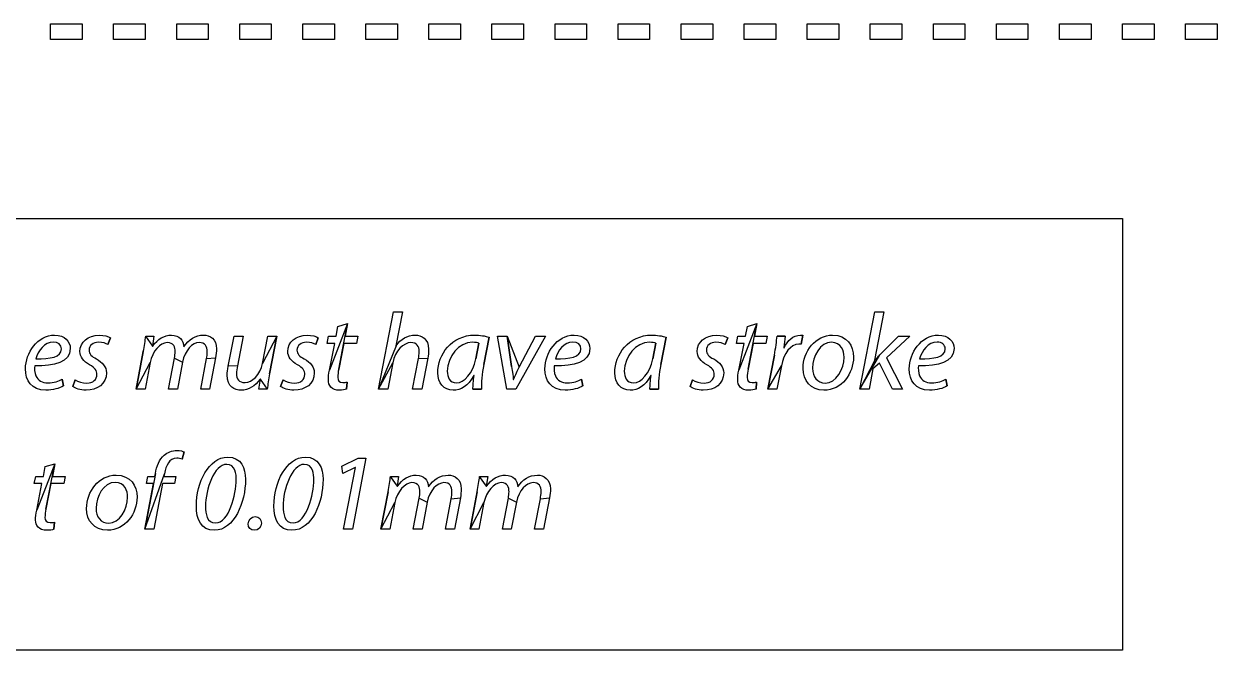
# Model space of a CAD drawing. Extents: x 1 to 901, y -2 to 434.
# Drawn here: x 597.4 to 720.4, y 294 to 358.6 of the extents above; entities that cross this region are included whole.
import ezdxf

# ---------------------------------------------------------------- set-up
doc = ezdxf.new("R2010")
doc.units = 0
doc.layers.add('Design_Template', color=7, linetype='CONTINUOUS')

msp = doc.modelspace()

# ---------------------------------------------------------------- linework, layer by layer
at = {"layer": 'Design_Template', "color": 7}
for points in [[(603.438434, 356.95647), (600.190189, 356.95647), (600.190189, 358.560889), (603.438434, 358.560889), (603.438434, 356.95647), (603.438434, 356.95647), (603.438434, 356.95647)], [(609.934925, 356.95647), (606.68668, 356.95647), (606.68668, 358.560889), (609.934925, 358.560889), (609.934925, 356.95647), (609.934925, 356.95647), (609.934925, 356.95647)], [(616.431416, 356.95647), (613.18317, 356.95647), (613.18317, 358.560889), (616.431416, 358.560889), (616.431416, 356.95647), (616.431416, 356.95647), (616.431416, 356.95647)], [(622.927907, 356.95647), (619.679661, 356.95647), (619.679661, 358.560889), (622.927907, 358.560889), (622.927907, 356.95647), (622.927907, 356.95647), (622.927907, 356.95647)], [(629.424398, 356.95647), (626.176152, 356.95647), (626.176152, 358.560889), (629.424398, 358.560889), (629.424398, 356.95647), (629.424398, 356.95647), (629.424398, 356.95647)], [(635.920889, 356.95647), (632.672643, 356.95647), (632.672643, 358.560889), (635.920889, 358.560889), (635.920889, 356.95647), (635.920889, 356.95647), (635.920889, 356.95647)], [(642.417379, 356.95647), (639.169134, 356.95647), (639.169134, 358.560889), (642.417379, 358.560889), (642.417379, 356.95647), (642.417379, 356.95647), (642.417379, 356.95647)], [(648.91387, 356.95647), (645.665625, 356.95647), (645.665625, 358.560889), (648.91387, 358.560889), (648.91387, 356.95647), (648.91387, 356.95647), (648.91387, 356.95647)], [(655.410361, 356.95647), (652.162116, 356.95647), (652.162116, 358.560889), (655.410361, 358.560889), (655.410361, 356.95647), (655.410361, 356.95647), (655.410361, 356.95647)], [(661.906852, 356.95647), (658.658607, 356.95647), (658.658607, 358.560889), (661.906852, 358.560889), (661.906852, 356.95647), (661.906852, 356.95647), (661.906852, 356.95647)], [(668.403343, 356.95647), (665.155098, 356.95647), (665.155098, 358.560889), (668.403343, 358.560889), (668.403343, 356.95647), (668.403343, 356.95647), (668.403343, 356.95647)], [(674.899834, 356.95647), (671.651588, 356.95647), (671.651588, 358.560889), (674.899834, 358.560889), (674.899834, 356.95647), (674.899834, 356.95647), (674.899834, 356.95647)], [(681.396325, 356.95647), (678.148079, 356.95647), (678.148079, 358.560889), (681.396325, 358.560889), (681.396325, 356.95647), (681.396325, 356.95647), (681.396325, 356.95647)], [(687.892816, 356.95647), (684.64457, 356.95647), (684.64457, 358.560889), (687.892816, 358.560889), (687.892816, 356.95647), (687.892816, 356.95647), (687.892816, 356.95647)], [(694.389306, 356.95647), (691.141061, 356.95647), (691.141061, 358.560889), (694.389306, 358.560889), (694.389306, 356.95647), (694.389306, 356.95647), (694.389306, 356.95647)], [(700.885797, 356.95647), (697.637552, 356.95647), (697.637552, 358.560889), (700.885797, 358.560889), (700.885797, 356.95647), (700.885797, 356.95647), (700.885797, 356.95647)], [(707.382288, 356.95647), (704.134043, 356.95647), (704.134043, 358.560889), (707.382288, 358.560889), (707.382288, 356.95647), (707.382288, 356.95647), (707.382288, 356.95647)], [(713.878779, 356.95647), (710.630534, 356.95647), (710.630534, 358.560889), (713.878779, 358.560889), (713.878779, 356.95647), (713.878779, 356.95647), (713.878779, 356.95647)], [(720.37527, 356.95647), (717.127025, 356.95647), (717.127025, 358.560889), (720.37527, 358.560889), (720.37527, 356.95647), (720.37527, 356.95647), (720.37527, 356.95647)], [(559.18109, 338.505642), (710.63053, 338.505642), (710.63053, 293.983013), (559.18109, 293.983013), (559.18109, 338.505642)], [(633.978438, 320.905174), (635.514046, 328.883147), (636.459285, 328.883147), (635.77553, 325.377492), (635.797455, 325.377492)], [(683.579146, 320.905174), (685.103385, 328.883147), (686.047, 328.883147), (685.081459, 323.882976), (685.103385, 323.882976)], [(628.920108, 322.859356), (629.465813, 325.612539), (628.670805, 325.612539), (628.8186, 326.343352), (629.603863, 326.343352), (629.797134, 327.343707), (630.785413, 327.646943), (630.785413, 327.646943), (630.785413, 327.646943)], [(630.785413, 327.646943), (630.534486, 326.343352), (631.854085, 326.343352), (631.704666, 325.612539), (630.385066, 325.612539), (629.87428, 322.971666)], [(671.09695, 322.859356), (671.642656, 325.612539), (670.846836, 325.612539), (670.996255, 326.343352), (671.781518, 326.343352), (671.973165, 327.343707), (672.962255, 327.646943), (672.962255, 327.646943), (672.962255, 327.646943)], [(672.962255, 327.646943), (672.711328, 326.343352), (674.030928, 326.343352), (673.881509, 325.612539), (672.561909, 325.612539), (672.051123, 322.971666)], [(606.352922, 326.19735), (606.093063, 325.489801)], [(609.992581, 326.344154), (610.821696, 326.344154), (610.672277, 325.321337), (610.707195, 325.321337)], [(618.494864, 323.26367), (619.086857, 326.34255), (620.030472, 326.34255), (619.449848, 323.308594)], [(622.020834, 323.555674), (622.555171, 326.34255), (623.498786, 326.343352), (623.498786, 326.343352), (623.498786, 326.343352), (623.498786, 326.343352)], [(623.498786, 326.343352), (622.75981, 322.488735)], [(627.771041, 326.19735), (627.511181, 325.489801)], [(645.370035, 326.254307), (644.81296, 323.422507)], [(648.475357, 323.174625), (650.157948, 326.343352), (651.191702, 326.343352), (648.131855, 320.904372), (647.199609, 320.904372), (646.243, 326.343352), (647.212602, 326.343352), (647.212602, 326.343352), (647.212602, 326.343352)], [(647.212602, 326.343352), (647.690094, 323.24201)], [(663.606496, 326.254307), (663.047798, 323.422507)], [(669.948696, 326.19735), (669.687212, 325.488999)], [(675.042757, 326.344154), (675.871871, 326.344154)], [(677.701446, 326.445233), (677.518732, 325.524296)], [(685.615796, 324.434093), (687.560682, 326.344154), (688.723554, 326.344154), (686.323913, 324.107594), (687.971586, 320.905174), (686.924838, 320.905174), (685.605239, 323.590971), (684.911738, 322.972468), (684.513828, 320.904372), (683.579146, 320.905174), (683.579146, 320.905174), (683.579146, 320.905174), (683.579146, 320.905174)], [(601.306773, 325.039762), (601.306773, 325.051795), (601.306773, 325.051795), (601.306773, 325.051795)], [(609.002679, 320.905174), (609.74003, 324.759791)], [(643.996839, 324.005714), (644.314355, 325.646232), (644.314355, 325.646232), (644.314355, 325.646232)], [(654.829737, 325.039762), (654.829737, 325.051795), (654.829737, 325.051795), (654.829737, 325.051795)], [(662.232489, 324.005714), (662.550817, 325.646232), (662.550817, 325.646232), (662.550817, 325.646232)], [(675.722452, 325.164104), (675.757371, 325.164104)], [(692.357529, 325.039762), (692.357529, 325.051795), (692.357529, 325.051795)], [(610.437591, 323.637499), (609.92518, 320.906778), (609.003491, 320.906778), (609.003491, 320.905174), (609.002679, 320.905174), (609.002679, 320.905174), (609.002679, 320.905174)], [(613.782472, 323.692852), (613.248135, 320.905976), (612.337815, 320.905976), (612.951733, 324.097165)], [(617.191505, 324.119627), (616.577587, 320.905976), (615.655897, 320.905976), (616.24789, 324.041011)], [(635.434464, 323.623862), (634.922053, 320.904372), (633.978438, 320.905174), (633.978438, 320.905174), (633.978438, 320.905174), (633.978438, 320.905174)], [(639.04164, 324.085132), (638.426098, 320.905174), (637.482483, 320.905174), (638.098025, 324.040209)], [(674.086148, 320.905174), (674.756911, 324.411632)], [(682.910819, 324.197442), (682.910819, 324.197442)], [(643.825494, 322.309843), (643.801944, 322.309843)], [(662.060332, 322.309843), (662.038406, 322.309843)], [(675.480458, 323.298967), (675.024891, 320.905976), (674.086148, 320.905174), (674.086148, 320.905174), (674.086148, 320.905174)], [(678.69216, 323.050282), (678.69216, 323.050282)], [(601.374986, 321.915958), (601.513037, 321.21964), (601.513037, 321.21964), (601.513037, 321.21964)], [(602.472893, 321.164287), (602.737625, 321.848572), (602.737625, 321.848572), (602.737625, 321.848572)], [(622.508883, 320.904372), (621.655407, 320.904372), (621.804826, 321.927189), (621.781276, 321.927189)], [(623.891012, 321.164287), (624.155744, 321.848572), (624.155744, 321.848572), (624.155744, 321.848572)], [(630.739125, 321.622349), (630.692838, 320.881108)], [(644.573402, 320.905174), (643.700436, 320.905174), (643.700436, 320.905174), (643.700436, 320.905174)], [(647.859815, 321.904727), (647.894733, 321.904727)], [(654.89795, 321.915958), (655.036001, 321.21964), (655.036001, 321.21964), (655.036001, 321.21964)], [(662.80824, 320.905174), (661.935274, 320.905174), (661.935274, 320.905174), (661.935274, 320.905174)], [(666.068667, 321.163485), (666.333399, 321.848572), (666.333399, 321.848572), (666.333399, 321.848572)], [(672.915968, 321.622349), (672.86968, 320.881108)], [(692.425742, 321.915958), (692.562168, 321.21964), (692.562168, 321.21964), (692.562168, 321.21964)], [(613.945696, 314.421716), (613.741057, 313.679673)], [(631.590977, 312.824517), (631.570676, 312.824517), (630.306296, 312.195585), (630.203165, 312.936827), (631.88738, 313.768718), (632.682388, 313.768718), (631.283206, 306.4646), (630.361516, 306.4646), (631.590977, 312.824517), (631.590977, 312.824517), (631.590977, 312.824517)], [(598.757712, 308.419585), (599.303418, 311.172768), (598.507598, 311.172768), (598.657017, 311.903581), (599.44228, 311.903581), (599.635551, 312.903936), (600.623017, 313.207171), (600.623017, 313.207171), (600.623017, 313.207171)], [(600.623017, 313.207171), (600.37209, 311.903581), (601.69169, 311.903581), (601.542271, 311.172768), (600.222671, 311.172768), (599.711885, 308.531894)], [(609.887825, 306.465402), (610.785153, 311.162339), (610.057546, 311.162339), (610.193973, 311.904383), (610.932948, 311.904383), (610.988169, 312.185156)], [(611.909858, 312.162694), (611.863571, 311.904383), (613.091408, 311.904383), (612.943612, 311.162339), (611.72552, 311.162339), (610.816824, 306.465402), (609.887825, 306.465402), (609.887825, 306.465402)], [(620.27003, 311.599543), (620.27003, 311.599543), (620.27003, 311.599543)], [(628.262338, 311.599543), (628.262338, 311.599543), (628.262338, 311.599543)], [(635.206275, 311.904383), (636.035389, 311.904383), (635.88597, 310.881566), (635.920889, 310.881566)], [(644.392313, 311.904383), (645.221427, 311.904383), (645.072008, 310.881566), (645.106927, 310.881566)], [(634.216372, 306.465402), (634.955348, 310.320019)], [(643.40241, 306.465402), (644.141386, 310.320019)], [(604.875783, 308.610511), (604.875783, 308.610511)], [(609.094442, 309.75767), (609.094442, 309.75767)], [(616.152067, 308.803041), (616.152067, 308.803041)], [(624.144375, 308.803041), (624.144375, 308.803041)], [(635.650472, 309.197728), (635.138061, 306.467007), (634.216372, 306.467007), (634.216372, 306.465402), (634.216372, 306.465402), (634.216372, 306.465402)], [(638.995353, 309.253081), (638.461016, 306.466205), (637.550696, 306.466205), (638.166238, 309.657394)], [(642.406823, 309.679856), (641.79128, 306.466205), (640.86959, 306.466205), (641.461583, 309.601239)], [(644.838946, 309.197728), (644.326536, 306.467007), (643.403222, 306.467007), (643.403222, 306.465402), (643.40241, 306.465402), (643.40241, 306.465402), (643.40241, 306.465402)], [(648.182203, 309.253081), (647.649491, 306.466205), (646.73917, 306.466205), (647.353088, 309.657394)], [(651.591237, 309.679856), (650.977318, 306.466205), (650.055629, 306.466205), (650.647621, 309.601239)], [(600.57673, 307.182578), (600.530442, 306.441336)], [(621.177102, 306.341862), (621.165734, 306.341862), (621.165734, 306.341862), (621.165734, 306.341862)]]:
    msp.add_lwpolyline(points, close=True, dxfattribs=at)
for points in [[(597.600525, 322.972468), (597.600525, 324.612986), (598.829986, 326.466892), (600.602716, 326.466892)], [(600.602716, 326.466892), (601.649463, 326.466892), (602.217094, 325.849191), (602.217094, 325.073454)], [(603.214305, 324.78145), (603.214305, 325.736882), (604.04342, 326.466892), (605.204668, 326.466892)], [(605.204668, 326.466892), (605.704085, 326.466892), (606.148283, 326.332121), (606.352922, 326.19735)], [(609.74003, 324.759791), (609.856155, 325.366261), (609.933301, 325.894917), (609.992581, 326.344154)], [(610.707195, 325.321337), (611.219606, 326.07381), (611.912294, 326.467695), (612.640713, 326.467695)], [(612.640713, 326.467695), (613.482821, 326.467695), (613.880731, 325.939841), (613.925395, 325.253952)], [(613.925395, 325.253952), (614.41588, 326.040117), (615.121561, 326.456464), (615.950676, 326.467695)], [(615.950676, 326.467695), (616.588144, 326.467695), (617.281644, 326.063381), (617.281644, 325.040564)], [(624.632424, 324.78145), (624.632424, 325.736882), (625.461538, 326.466892), (626.622786, 326.466892)], [(626.622786, 326.466892), (627.122204, 326.466892), (627.566401, 326.332121), (627.771041, 326.19735)], [(635.797455, 325.377492), (636.263578, 326.040117), (636.934341, 326.466892), (637.765892, 326.466892)], [(637.765892, 326.466892), (638.391991, 326.466892), (639.131779, 326.085041), (639.131779, 325.006069)], [(640.082703, 322.579385), (640.082703, 324.467786), (641.492442, 326.467695), (643.893707, 326.467695)], [(643.893707, 326.467695), (644.417487, 326.467695), (644.99405, 326.377847), (645.370035, 326.254307)], [(651.121865, 322.972468), (651.121865, 324.612986), (652.35295, 326.466892), (654.12568, 326.466892)], [(654.12568, 326.466892), (655.172427, 326.466892), (655.740058, 325.849191), (655.740058, 325.073454)], [(658.319165, 322.579385), (658.319165, 324.467786), (659.728903, 326.467695), (662.128545, 326.467695)], [(662.128545, 326.467695), (662.652324, 326.467695), (663.230512, 326.377847), (663.606496, 326.254307)], [(666.810079, 324.78145), (666.810079, 325.736882), (667.639193, 326.466892), (668.800441, 326.466892)], [(668.800441, 326.466892), (669.301483, 326.466892), (669.744056, 326.332121), (669.948696, 326.19735)], [(674.756911, 324.411632), (674.893337, 325.11918), (674.9851, 325.838762), (675.042757, 326.344154)], [(675.871871, 326.344154), (675.825584, 325.9615), (675.781732, 325.579649), (675.722452, 325.164104)], [(675.757371, 325.164104), (676.111429, 325.905346), (676.700986, 326.467695), (677.439962, 326.467695)], [(677.439962, 326.467695), (677.519544, 326.467695), (677.633232, 326.456464), (677.701446, 326.445233)], [(677.713626, 323.018194), (677.713626, 324.805516), (678.978006, 326.467695), (680.762105, 326.467695)], [(680.762105, 326.467695), (682.251425, 326.467695), (682.910819, 325.354228), (682.910819, 324.197442)], [(688.649657, 322.972468), (688.649657, 324.612986), (689.879118, 326.466892), (691.651848, 326.466892)], [(691.651848, 326.466892), (692.698595, 326.466892), (693.26785, 325.849191), (693.26785, 325.073454)], [(602.217094, 325.073454), (602.217094, 323.646324), (600.591347, 323.264472), (598.554697, 323.298165)], [(600.46629, 325.736882), (599.568962, 325.736882), (598.895763, 324.871298), (598.669198, 324.016945)], [(598.669198, 324.016945), (600.147149, 324.005714), (601.306773, 324.196639), (601.306773, 325.039762)], [(601.306773, 325.051795), (601.306773, 325.489801), (600.965707, 325.736882), (600.46629, 325.736882)], [(604.204208, 323.399243), (603.568364, 323.747402), (603.214305, 324.230332), (603.214305, 324.78145)], [(605.136454, 325.736882), (604.567199, 325.736882), (604.157921, 325.387921), (604.157921, 324.916221)], [(604.157921, 324.916221), (604.157921, 324.523139), (604.419404, 324.276058), (604.909889, 324.006516)], [(606.093063, 325.489801), (605.899792, 325.602111), (605.545733, 325.736882), (605.136454, 325.736882)], [(612.201388, 325.693562), (611.506264, 325.693562), (610.653599, 324.794286), (610.437591, 323.637499)], [(613.019946, 324.760593), (613.019946, 325.221061), (612.896513, 325.693562), (612.201388, 325.693562)], [(612.951733, 324.097165), (612.999645, 324.333015), (613.019946, 324.547205), (613.019946, 324.760593)], [(615.498357, 325.69276), (614.814602, 325.69276), (614.009037, 324.906595), (613.782472, 323.692852)], [(616.327472, 324.74856), (616.327472, 325.321337), (616.111464, 325.69276), (615.498357, 325.69276)], [(616.24789, 324.041011), (616.294178, 324.243168), (616.327472, 324.524743), (616.327472, 324.74856)], [(617.281644, 325.040564), (617.281644, 324.782252), (617.24835, 324.42206), (617.191505, 324.119627)], [(625.622326, 323.399243), (624.986482, 323.747402), (624.632424, 324.230332), (624.632424, 324.78145)], [(626.554573, 325.736882), (625.985318, 325.736882), (625.576039, 325.387921), (625.576039, 324.916221)], [(625.576039, 324.916221), (625.576039, 324.523139), (625.837523, 324.276058), (626.328008, 324.006516)], [(627.511181, 325.489801), (627.31791, 325.602111), (626.963852, 325.736882), (626.554573, 325.736882)], [(637.311138, 325.691958), (636.584343, 325.691958), (635.663465, 324.848836), (635.434464, 323.623862)], [(638.166238, 324.792681), (638.166238, 325.298073), (637.92668, 325.691958), (637.311138, 325.691958)], [(638.098025, 324.040209), (638.13132, 324.242365), (638.166238, 324.489446), (638.166238, 324.792681)], [(639.131779, 325.006069), (639.131779, 324.714065), (639.096861, 324.365906), (639.04164, 324.085132)], [(643.655773, 325.724849), (642.233041, 325.724849), (641.071794, 324.252794), (641.061237, 322.747047)], [(644.314355, 325.646232), (644.177928, 325.679925), (643.973289, 325.724849), (643.655773, 325.724849)], [(655.740058, 325.073454), (655.740058, 323.646324), (654.114311, 323.264472), (652.076037, 323.298165)], [(653.989254, 325.736882), (653.091926, 325.736882), (652.418727, 324.871298), (652.192162, 324.016945)], [(652.192162, 324.016945), (653.670114, 324.005714), (654.829737, 324.196639), (654.829737, 325.039762)], [(654.829737, 325.051795), (654.829737, 325.489801), (654.488672, 325.736882), (653.989254, 325.736882)], [(661.891423, 325.724849), (660.470316, 325.724849), (659.307444, 324.252794), (659.298511, 322.747047)], [(662.550817, 325.646232), (662.412766, 325.679925), (662.208127, 325.724849), (661.891423, 325.724849)], [(667.799981, 323.399243), (667.164137, 323.747402), (666.810079, 324.230332), (666.810079, 324.78145)], [(668.732228, 325.73608), (668.162973, 325.73608), (667.753694, 325.387118), (667.753694, 324.915419)], [(667.753694, 324.915419), (667.753694, 324.522337), (668.015178, 324.275256), (668.505663, 324.005714)], [(669.687212, 325.488999), (669.495565, 325.601308), (669.141507, 325.73608), (668.732228, 325.73608)], [(677.266181, 325.546758), (676.447623, 325.546758), (675.720016, 324.568865), (675.480458, 323.298967)], [(677.518732, 325.524296), (677.461887, 325.535527), (677.369312, 325.546758), (677.266181, 325.546758)], [(680.658973, 325.724849), (679.4758, 325.724849), (678.679979, 324.299322), (678.69216, 323.050282)], [(681.945278, 324.20787), (681.945278, 324.837605), (681.6505, 325.724849), (680.658973, 325.724849)], [(693.26785, 325.073454), (693.26785, 323.646324), (691.640479, 323.264472), (689.603829, 323.298165)], [(691.515421, 325.736882), (690.618906, 325.736882), (689.946519, 324.871298), (689.71833, 324.016945)], [(689.71833, 324.016945), (691.196281, 324.005714), (692.357529, 324.196639), (692.357529, 325.039762)], [(692.357529, 325.051795), (692.357529, 325.489801), (692.016463, 325.736882), (691.515421, 325.736882)], [(604.965922, 322.398888), (604.965922, 322.826466), (604.774275, 323.083975), (604.204208, 323.399243)], [(604.909889, 324.006516), (605.523808, 323.657555), (605.943643, 323.186658), (605.943643, 322.579385)], [(620.235111, 321.566997), (620.918867, 321.566997), (621.794269, 322.353162), (622.020834, 323.555674)], [(626.38404, 322.398888), (626.38404, 322.826466), (626.192393, 323.083975), (625.622326, 323.399243)], [(626.328008, 324.006516), (626.941926, 323.657555), (627.361762, 323.186658), (627.361762, 322.579385)], [(642.006476, 321.544535), (642.790116, 321.544535), (643.723986, 322.556121), (643.996839, 324.005714)], [(644.81296, 323.422507), (644.630247, 322.478307), (644.551477, 321.512446), (644.573402, 320.905174)], [(660.242126, 321.544535), (661.02739, 321.544535), (661.959636, 322.556121), (662.232489, 324.005714)], [(663.047798, 323.422507), (662.865084, 322.478307), (662.786315, 321.512446), (662.80824, 320.905174)], [(668.561695, 322.398888), (668.561695, 322.826466), (668.370048, 323.083975), (667.799981, 323.399243)], [(668.505663, 324.005714), (669.119581, 323.656752), (669.539417, 323.185855), (669.539417, 322.578583)], [(682.910819, 324.197442), (682.910819, 322.52323), (681.70572, 320.781634), (679.862341, 320.781634)], [(679.989834, 321.522073), (681.103171, 321.522073), (681.945278, 322.937973), (681.945278, 324.20787)], [(685.103385, 323.882976), (685.27473, 324.073901), (685.479369, 324.276058), (685.615796, 324.434093)], [(599.694019, 320.781634), (598.236369, 320.781634), (597.600525, 321.770758), (597.600525, 322.972468)], [(598.554697, 323.298165), (598.50841, 323.062315), (598.541704, 322.556923), (598.669198, 322.264117)], [(598.669198, 322.264117), (598.885206, 321.781187), (599.328592, 321.534106), (599.898659, 321.534106)], [(605.943643, 322.579385), (605.943643, 321.433028), (604.998404, 320.781634), (603.83878, 320.781634)], [(603.920799, 321.511644), (604.556643, 321.511644), (604.965922, 321.915958), (604.965922, 322.398888)], [(618.391732, 322.353964), (618.391732, 322.612276), (618.426651, 322.90428), (618.494864, 323.26367)], [(619.836389, 320.780831), (619.130708, 320.780831), (618.391732, 321.117759), (618.391732, 322.353964)], [(619.449848, 323.308594), (619.381635, 323.005358), (619.346716, 322.747047), (619.346716, 322.510395)], [(619.346716, 322.510395), (619.346716, 321.948848), (619.586274, 321.566997), (620.235111, 321.566997)], [(622.75981, 322.488735), (622.645309, 321.882265), (622.568164, 321.353609), (622.508883, 320.904372)], [(627.361762, 322.579385), (627.361762, 321.433028), (626.416522, 320.781634), (625.256899, 320.781634)], [(625.338917, 321.511644), (625.974761, 321.511644), (626.38404, 321.915958), (626.38404, 322.398888)], [(628.805607, 321.836539), (628.805607, 322.151005), (628.838901, 322.466274), (628.920108, 322.859356)], [(629.87428, 322.971666), (629.817435, 322.66843), (629.771148, 322.386855), (629.771148, 322.106081)], [(629.771148, 322.106081), (629.771148, 321.780384), (629.9295, 321.577425), (630.294927, 321.577425)], [(641.663786, 320.781634), (640.696621, 320.781634), (640.082703, 321.546139), (640.082703, 322.579385)], [(641.061237, 322.747047), (641.061237, 322.140576), (641.278869, 321.544535), (642.006476, 321.544535)], [(643.801944, 322.309843), (643.199395, 321.185947), (642.44905, 320.781634), (641.663786, 320.781634)], [(643.700436, 320.905174), (643.700436, 321.230871), (643.757281, 321.748296), (643.825494, 322.309843)], [(647.690094, 323.24201), (647.769676, 322.623507), (647.837889, 322.207962), (647.859815, 321.904727)], [(647.894733, 321.904727), (648.009234, 322.196731), (648.156217, 322.556121), (648.475357, 323.174625)], [(653.215359, 320.781634), (651.759333, 320.781634), (651.121865, 321.770758), (651.121865, 322.972468)], [(652.076037, 323.298165), (652.02975, 323.062315), (652.064668, 322.556923), (652.192162, 322.264117)], [(652.192162, 322.264117), (652.40817, 321.781187), (652.851556, 321.534106), (653.419999, 321.534106)], [(659.898624, 320.781634), (658.933083, 320.781634), (658.319165, 321.546139), (658.319165, 322.579385)], [(659.298511, 322.747047), (659.298511, 322.140576), (659.516143, 321.544535), (660.242126, 321.544535)], [(662.038406, 322.309843), (661.435856, 321.185947), (660.683888, 320.781634), (659.898624, 320.781634)], [(661.935274, 320.905174), (661.935274, 321.230871), (661.992119, 321.748296), (662.060332, 322.309843)], [(669.539417, 322.578583), (669.539417, 321.432225), (668.595801, 320.780831), (667.434554, 320.780831)], [(667.516572, 321.511644), (668.152416, 321.511644), (668.561695, 321.915958), (668.561695, 322.398888)], [(670.980826, 321.836539), (670.980826, 322.151005), (671.01412, 322.466274), (671.09695, 322.859356)], [(672.051123, 322.971666), (671.994278, 322.66843), (671.947991, 322.386855), (671.947991, 322.106081)], [(671.947991, 322.106081), (671.947991, 321.780384), (672.106343, 321.577425), (672.47177, 321.577425)], [(679.862341, 320.781634), (678.485897, 320.781634), (677.713626, 321.79322), (677.713626, 323.018194)], [(678.69216, 323.050282), (678.69216, 322.163038), (679.182645, 321.522073), (679.989834, 321.522073)], [(690.743151, 320.781634), (689.287125, 320.781634), (688.649657, 321.770758), (688.649657, 322.972468)], [(689.603829, 323.298165), (689.557541, 323.062315), (689.590836, 322.556923), (689.71833, 322.264117)], [(689.71833, 322.264117), (689.935962, 321.781187), (690.377723, 321.534106), (690.94779, 321.534106)], [(601.513037, 321.21964), (601.102134, 320.98379), (600.431371, 320.781634), (599.694019, 320.781634)], [(599.898659, 321.534106), (600.547496, 321.534106), (601.03392, 321.736263), (601.374986, 321.915958)], [(603.83878, 320.781634), (603.246788, 320.792864), (602.72382, 320.972559), (602.472893, 321.164287)], [(602.737625, 321.848572), (602.999109, 321.691339), (603.476601, 321.511644), (603.920799, 321.511644)], [(621.781276, 321.927189), (621.292415, 321.218838), (620.564808, 320.780831), (619.836389, 320.780831)], [(625.256899, 320.781634), (624.664906, 320.792864), (624.141939, 320.972559), (623.891012, 321.164287)], [(624.155744, 321.848572), (624.417227, 321.691339), (624.894719, 321.511644), (625.338917, 321.511644)], [(629.965231, 320.780029), (629.124747, 320.780029), (628.805607, 321.285421), (628.805607, 321.836539)], [(630.692838, 320.881108), (630.521493, 320.824953), (630.237271, 320.780029), (629.965231, 320.780029)], [(630.294927, 321.577425), (630.453279, 321.577425), (630.615692, 321.588656), (630.739125, 321.622349)], [(655.036001, 321.21964), (654.625098, 320.98379), (653.954335, 320.781634), (653.215359, 320.781634)], [(653.419999, 321.534106), (654.068836, 321.534106), (654.556885, 321.736263), (654.89795, 321.915958)], [(667.434554, 320.780831), (666.841749, 320.792062), (666.319593, 320.971757), (666.068667, 321.163485)], [(666.333399, 321.848572), (666.594882, 321.691339), (667.072374, 321.511644), (667.516572, 321.511644)], [(672.142073, 320.780029), (671.30159, 320.780029), (670.980826, 321.285421), (670.980826, 321.836539)], [(672.86968, 320.881108), (672.698335, 320.824953), (672.414114, 320.780029), (672.142073, 320.780029)], [(672.47177, 321.577425), (672.630122, 321.577425), (672.792535, 321.588656), (672.915968, 321.622349)], [(692.562168, 321.21964), (692.152889, 320.98379), (691.482127, 320.781634), (690.743151, 320.781634)], [(690.94779, 321.534106), (691.596627, 321.534106), (692.084676, 321.736263), (692.425742, 321.915958)], [(610.988169, 312.185156), (611.113226, 312.949662), (611.386079, 313.64598), (611.887121, 314.083986)], [(611.887121, 314.083986), (612.228186, 314.398452), (612.715423, 314.567719), (613.193727, 314.567719)], [(613.181546, 313.780751), (612.431202, 313.780751), (612.06821, 313.061971), (611.909858, 312.162694)], [(613.741057, 313.679673), (613.591637, 313.747058), (613.399991, 313.780751), (613.181546, 313.780751)], [(613.193727, 314.567719), (613.569712, 314.567719), (613.819827, 314.500333), (613.945696, 314.421716)], [(615.209264, 308.84636), (615.209264, 311.273044), (616.495569, 313.891456), (618.440456, 313.891456)], [(618.440456, 313.891456), (619.849382, 313.892258), (620.27003, 312.723439), (620.27003, 311.599543)], [(623.201571, 308.84636), (623.201571, 311.273044), (624.486253, 313.891456), (626.432764, 313.891456)], [(626.432764, 313.891456), (627.84169, 313.892258), (628.262338, 312.723439), (628.262338, 311.599543)], [(618.334076, 313.140588), (617.050207, 313.138983), (616.152067, 310.578331), (616.152067, 308.803041)], [(619.325603, 311.544993), (619.325603, 312.117771), (619.244396, 313.140588), (618.334076, 313.140588)], [(626.326384, 313.140588), (625.042515, 313.138983), (624.144375, 310.578331), (624.144375, 308.803041)], [(627.31791, 311.544993), (627.31791, 312.117771), (627.236704, 313.140588), (626.326384, 313.140588)], [(603.898061, 308.578422), (603.898061, 310.365745), (605.160816, 312.027923), (606.946539, 312.027923)], [(606.844219, 311.285077), (605.659422, 311.285077), (604.86279, 309.859551), (604.875783, 308.610511)], [(608.128901, 309.768099), (608.128901, 310.397833), (607.834122, 311.285077), (606.844219, 311.285077)], [(606.946539, 312.027923), (608.435048, 312.027923), (609.094442, 310.914456), (609.094442, 309.75767)], [(620.27003, 311.599543), (620.27003, 309.216981), (619.121775, 306.340258), (617.0632, 306.340258)], [(617.185821, 307.095137), (618.573634, 307.095137), (619.325603, 310.072939), (619.325603, 311.544993)], [(628.262338, 311.599543), (628.262338, 309.216981), (627.114083, 306.340258), (625.055508, 306.340258)], [(625.179753, 307.095137), (626.567566, 307.095137), (627.31791, 310.072939), (627.31791, 311.544993)], [(634.955348, 310.320019), (635.069848, 310.92649), (635.146994, 311.455146), (635.206275, 311.904383)], [(637.414269, 311.253791), (636.720769, 311.253791), (635.868105, 310.354514), (635.650472, 309.197728)], [(635.920889, 310.881566), (636.433299, 311.634038), (637.125988, 312.027923), (637.854407, 312.027923)], [(638.234451, 310.320821), (638.234451, 310.78129), (638.109394, 311.253791), (637.414269, 311.253791)], [(637.854407, 312.027923), (638.696514, 312.027923), (639.094424, 311.500069), (639.139088, 310.81418)], [(640.712863, 311.252989), (640.029107, 311.252989), (639.221918, 310.466824), (638.995353, 309.253081)], [(639.139088, 310.81418), (639.630385, 311.600346), (640.335254, 312.016692), (641.164369, 312.027923)], [(641.541165, 310.308788), (641.541165, 310.881566), (641.325157, 311.252989), (640.712863, 311.252989)], [(641.164369, 312.027923), (641.801837, 312.027923), (642.496961, 311.62361), (642.496961, 310.600793)], [(644.141386, 310.320019), (644.255886, 310.92649), (644.334656, 311.455146), (644.392313, 311.904383)], [(646.602744, 311.253791), (645.908431, 311.253791), (645.054955, 310.354514), (644.838946, 309.197728)], [(645.106927, 310.881566), (645.619337, 311.634038), (646.312026, 312.027923), (647.042069, 312.027923)], [(647.421302, 310.320821), (647.421302, 310.78129), (647.296244, 311.253791), (646.602744, 311.253791)], [(647.042069, 312.027923), (647.882552, 312.027923), (648.280462, 311.500069), (648.32675, 310.81418)], [(649.899713, 311.252989), (649.215957, 311.252989), (648.408768, 310.466824), (648.182203, 309.253081)], [(648.32675, 310.81418), (648.815611, 311.600346), (649.521292, 312.016692), (650.350407, 312.027923)], [(650.728827, 310.308788), (650.728827, 310.881566), (650.511195, 311.252989), (649.899713, 311.252989)], [(650.350407, 312.027923), (650.986251, 312.027923), (651.683, 311.62361), (651.683, 310.600793)], [(638.166238, 309.657394), (638.212526, 309.893244), (638.234451, 310.107434), (638.234451, 310.320821)], [(641.461583, 309.601239), (641.507871, 309.803396), (641.541165, 310.084972), (641.541165, 310.308788)], [(642.496961, 310.600793), (642.496961, 310.342481), (642.462043, 309.982289), (642.406823, 309.679856)], [(647.353088, 309.657394), (647.399376, 309.893244), (647.421302, 310.107434), (647.421302, 310.320821)], [(650.647621, 309.601239), (650.695533, 309.803396), (650.728827, 310.084972), (650.728827, 310.308788)], [(651.683, 310.600793), (651.683, 310.342481), (651.648081, 309.982289), (651.591237, 309.679856)], [(606.045963, 306.341862), (604.671143, 306.341862), (603.898061, 307.353448), (603.898061, 308.578422)], [(604.875783, 308.610511), (604.875783, 307.723267), (605.364644, 307.082302), (606.173457, 307.082302)], [(609.094442, 309.75767), (609.094442, 308.083459), (607.890967, 306.341862), (606.045963, 306.341862)], [(606.173457, 307.082302), (607.286793, 307.082302), (608.128901, 308.498201), (608.128901, 309.768099)], [(617.0632, 306.340258), (615.697312, 306.340258), (615.209264, 307.452922), (615.209264, 308.84636)], [(616.152067, 308.803041), (616.152067, 308.038535), (616.299862, 307.095137), (617.185821, 307.095137)], [(625.055508, 306.340258), (623.68962, 306.340258), (623.201571, 307.452922), (623.201571, 308.84636)], [(624.144375, 308.803041), (624.144375, 308.038535), (624.293794, 307.095137), (625.179753, 307.095137)], [(598.641588, 307.396768), (598.641588, 307.711234), (598.674882, 308.026502), (598.757712, 308.419585)], [(599.802835, 306.340258), (598.962352, 306.340258), (598.641588, 306.84565), (598.641588, 307.396768)], [(599.711885, 308.531894), (599.65504, 308.228659), (599.608753, 307.947083), (599.608753, 307.66631)], [(599.608753, 307.66631), (599.608753, 307.340613), (599.767105, 307.137654), (600.132532, 307.137654)], [(620.550191, 307.005289), (620.550191, 307.420834), (620.844969, 307.757762), (621.267241, 307.757762)], [(621.267241, 307.757762), (621.656219, 307.757762), (621.904709, 307.476989), (621.904709, 307.083906)], [(600.530442, 306.441336), (600.359097, 306.385181), (600.074876, 306.340258), (599.802835, 306.340258)], [(600.132532, 307.137654), (600.290884, 307.137654), (600.453297, 307.148885), (600.57673, 307.182578)], [(621.165734, 306.341862), (620.801118, 306.341862), (620.550191, 306.633866), (620.550191, 307.005289)], [(621.904709, 307.083906), (621.904709, 306.679592), (621.608307, 306.341862), (621.177102, 306.341862)]]:
    msp.add_open_spline(points, degree=3, dxfattribs=at)

doc.saveas('drawing.dxf')
